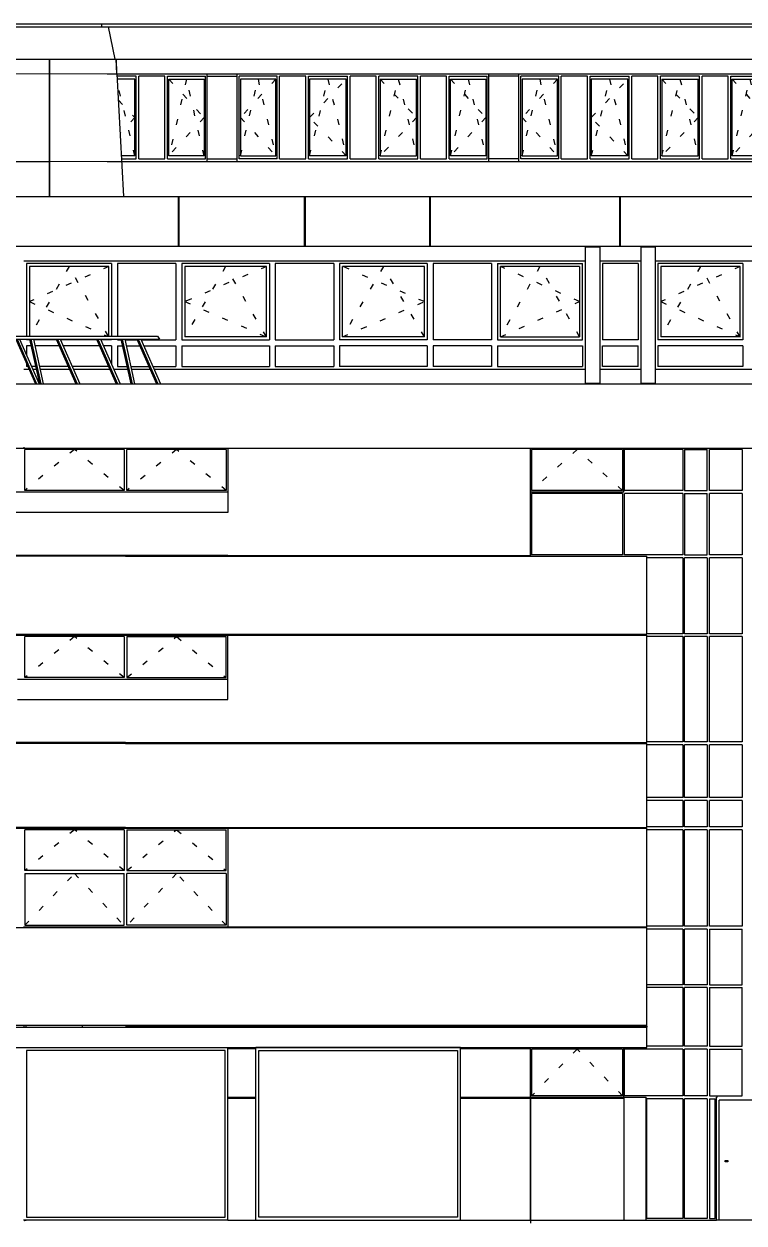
# Model space of a CAD drawing. Header units: metres. Extents: x -28.8 to 64.1, y -6.3 to 17.4.
# Drawn here: x 7.75 to 20.07, y -4.05 to 16.45 of the extents above; entities that cross this region are included whole.
import ezdxf

# ---------------------------------------------------------------- set-up
doc = ezdxf.new("R2010")
doc.units = ezdxf.units.M
for name, pattern in [('DASHDOT', [2, 1.25, -0.25, 0.25, -0.25]), ('DASHED', [0.75, 0.5, -0.25]), ('DOT', [0.25, 0, -0.25])]:
    doc.linetypes.add(name, pattern=pattern)
doc.layers.add('1', color=7, linetype='DASHED')
doc.layers.add('4', color=7, linetype='DASHDOT')

msp = doc.modelspace()

# ---------------------------------------------------------------- linework, layer by layer
at = {"layer": '1', "color": 1, "linetype": 'CONTINUOUS'}
for p, q in [((-12.01548, 16.4), (21.97194, 16.4)), ((-11.9027, 16.45), (22.37978, 16.45)), ((9.08307, 16.45), (9.083073, 16.4)), ((9.1962, 16.4), (9.30933, 15.85)), ((-12.15633, 15.85), (22.02222, 15.85)), ((8.1848, 15.85), (8.1848, 13.5)), ((8.1898, 15.85), (8.1898, 13.5)), ((9.34503, 15.6025), (9.32932, 15.85)), ((9.34503, 15.6025), (9.33705, 15.85)), ((6.9898, 15.6025), (8.1848, 15.5975)), ((8.1898, 15.6025), (9.3453, 15.5975)), ((9.18008, 15.6), (22.37978, 15.6)), ((9.3453, 15.5975), (9.458082, 13.5)), ((6.9898, 14.1025), (8.1848, 14.0975)), ((8.1898, 14.1025), (9.42595, 14.0975)), ((9.18008, 14.1), (22.02222, 14.1)), ((7.15839, 13.5), (10.40839, 13.5)), ((10.39839, 12.65), (10.39839, 13.5)), ((10.40839, 13.5), (14.71035, 13.5)), ((10.40839, 12.65), (10.40839, 13.5)), ((12.54535, 13.5), (12.54535, 12.65)), ((12.56535, 13.5), (12.56535, 12.65)), ((14.70035, 12.65), (14.70035, 13.5)), ((14.71035, 13.5), (17.96035, 13.5)), ((14.71035, 12.65), (14.71035, 13.5)), ((17.95035, 12.65), (17.95035, 13.5)), ((17.96035, 13.5), (21.21035, 13.5)), ((17.96035, 12.65), (17.96035, 13.5)), ((12.54535, 13.1), (12.56535, 13.1)), ((12.54535, 13), (12.56535, 13)), ((7.15839, 12.65), (10.40839, 12.65)), ((10.40839, 12.65), (14.71035, 12.65)), ((14.71035, 12.65), (17.96035, 12.65)), ((17.35535, 12.65), (17.35535, 10.3)), ((17.35535, 12.64), (17.60535, 12.64)), ((17.60535, 12.65), (17.60535, 10.3)), ((17.96035, 12.65), (21.21035, 12.65)), ((18.30535, 12.65), (18.30535, 10.3)), ((18.30535, 12.64), (18.55535, 12.64)), ((18.55535, 12.65), (18.55535, 10.3)), ((7.75339, 12.4), (17.35535, 12.4)), ((17.60535, 12.4), (18.30535, 12.4)), ((18.55535, 12.4), (28.15535, 12.4)), ((-3.5255, 11.11), (10.0388, 11.11)), ((10.0388, 11.11), (10.07195, 11.06)), ((-3.55309, 11.06), (10.07195, 11.06)), ((7.61333, 11.06), (7.94921, 10.3)), ((7.63564, 11.06), (7.97152, 10.3)), ((7.68039, 11.06), (8.01627, 10.3)), ((7.85083, 11.06), (8.01828, 10.3)), ((7.87314, 11.06), (8.04059, 10.3)), ((7.91789, 11.06), (8.08534, 10.3)), ((8.3049, 11.06), (8.64078, 10.3)), ((8.32721, 11.06), (8.66309, 10.3)), ((8.37196, 11.06), (8.70784, 10.3)), ((8.99647, 11.06), (9.33235, 10.3)), ((9.01878, 11.06), (9.35466, 10.3)), ((9.06353, 11.06), (9.39941, 10.3)), ((9.41335, 11.06), (9.5808, 10.3)), ((9.43566, 11.06), (9.60311, 10.3)), ((9.48041, 11.06), (9.64786, 10.3)), ((9.68804, 11.06), (10.02392, 10.3)), ((9.71035, 11.06), (10.04623, 10.3)), ((9.7551, 11.06), (10.09098, 10.3)), ((7.75339, 10.55), (7.838723, 10.55)), ((7.905783, 10.55), (7.963198, 10.55)), ((8.030258, 10.55), (8.530293, 10.55)), ((8.597353, 10.55), (9.221863, 10.55)), ((9.288923, 10.55), (9.525718, 10.55)), ((9.592778, 10.55), (9.913433, 10.55)), ((9.980493, 10.55), (17.35535, 10.55)), ((17.60535, 10.55), (18.30535, 10.55)), ((18.55535, 10.55), (28.15535, 10.55)), ((7.47578, 10.3), (8.92662, 10.3)), ((8.91321, 10.295), (8.91321, 10.3)), ((8.91767, 10.295), (8.91767, 10.3)), ((8.92662, 10.3), (10.15898, 10.3)), ((8.92662, 10.295), (8.92662, 10.3)), ((10.15898, 10.3), (40.42221, 10.3)), ((10.15898, 10.295), (10.15898, 10.3)), ((17.35535, 10.31), (17.60535, 10.31)), ((18.30535, 10.31), (18.55535, 10.31)), ((-2.01075, 9.2), (21.88023, 9.2)), ((7.75557, 9.2), (7.75557, 9.215)), ((11.24091, 9.2), (11.24091, 8.1)), ((16.41862, 7.365), (16.41862, 9.2)), ((16.41862, 9.2), (16.41862, 7.35)), ((18.01617, 8.45), (18.01617, 9.2)), ((-1.72741, 8.45), (11.24091, 8.45)), ((16.41862, 8.45), (18.01617, 8.45)), ((11.24091, 8.1), (5.92829, 8.1)), ((11.24091, 7.365), (-1.08944, 7.365)), ((9.49091, 7.35), (-1.08944, 7.35)), ((7.75557, 7.35), (7.75557, 7.365)), ((9.49091, 7.35), (18.41329, 7.35)), ((9.493336, 7.365), (9.493336, 7.35)), ((11.24091, 7.365), (16.41862, 7.365)), ((16.34798, 7.35), (16.34798, 7.365)), ((16.39185, 7.35), (16.39185, 7.365)), ((18.41329, 6.015), (18.41329, 7.35)), ((2.78252, 6), (18.41329, 6)), ((4.639148, 6.015), (10.580415, 6.015)), ((9.49091, 6.015), (18.41329, 6.015)), ((9.49331, 6), (9.493311, 6.015)), ((11.24091, 4.9), (11.24091, 6.015)), ((18.39833, 6), (18.39833, 6.015)), ((18.41329, 4.165), (18.41329, 6)), ((7.64403, 5.25), (11.24091, 5.25)), ((7.64403, 4.9), (11.24091, 4.9)), ((9.493285, 4.165), (-1.08944, 4.165)), ((9.493285, 4.15), (-1.08944, 4.15)), ((9.49091, 4.165), (18.41329, 4.165)), ((9.49091, 4.15), (18.41329, 4.15)), ((9.493285, 4.15), (9.493285, 4.165)), ((18.39833, 4.15), (18.39833, 4.165)), ((18.41329, 2.715), (18.41329, 4.15)), ((9.49327, 2.715), (-1.095575, 2.715)), ((2.78252, 2.7), (18.41329, 2.7)), ((7.75574, 2.7), (7.75574, 2.715)), ((9.49091, 2.715), (18.41329, 2.715)), ((9.49327, 2.7), (9.49327, 2.715)), ((11.24091, 2.715), (11.24091, 2.7)), ((11.24091, 2.7), (11.24091, 1)), ((18.39833, 2.7), (18.39833, 2.715)), ((18.41329, 1.015), (18.41329, 2.7)), ((5.98409, 1), (9.803714, 1)), ((7.7463, 1.015), (18.41329, 1.015)), ((7.75575, 1.015), (7.75575, 1)), ((9.49091, 1), (18.41329, 1)), ((9.49327, 1), (9.49327, 1.015)), ((18.39833, 1), (18.39833, 1.015)), ((18.41329, -0.685), (18.41329, 1)), ((-1.09054, -0.67), (12.641892, -0.67)), ((0.28946, -0.7), (9.60311, -0.7)), ((7.75574, -0.7), (7.75574, -0.685)), ((7.793498, -0.7), (7.793498, -0.685)), ((8.75473, -0.7), (8.75473, -0.685)), ((9.49091, -0.685), (18.41329, -0.685)), ((9.49091, -0.7), (18.41329, -0.7)), ((10.97328, -0.7), (10.97328, -0.685)), ((11.05305, -0.7), (11.05305, -0.685)), ((11.24487, -0.7), (11.24487, -0.685)), ((11.72224, -0.7), (11.72224, -0.685)), ((12.641892, -0.67), (18.409485, -0.67)), ((13.16449, -0.7), (13.16449, -0.685)), ((15.22224, -0.7), (15.22224, -0.685)), ((16.34847, -0.7), (16.34847, -0.685)), ((18.03416, -0.7), (18.03416, -0.685)), ((18.06093, -0.7), (18.06093, -0.685)), ((18.23992, -0.7), (18.23992, -0.685)), ((18.39833, -0.7), (18.39833, -0.685)), ((18.41329, -1.05), (18.41329, -0.7)), ((0.28946, -1.05), (11.20437, -1.05)), ((11.20437, -1.05), (11.837068, -1.05)), ((11.24487, -1.05), (18.41329, -1.05)), ((11.24487, -1.065), (11.72224, -1.065)), ((11.24487, -1.9), (11.24487, -1.065)), ((11.72224, -1.9), (11.72224, -1.065)), ((15.22224, -1.065), (16.4184, -1.065)), ((15.22224, -1.9), (15.22224, -1.065)), ((16.34847, -1.065), (16.34847, -1.05)), ((16.39167, -1.065), (16.39167, -1.05)), ((16.4184, -1.065), (16.41844, -1.9)), ((16.41844, -1.9), (16.41844, -1.05)), ((18.01618, -1.9), (18.01618, -1.05)), ((11.24487, -1.9), (11.72224, -1.9)), ((11.24487, -1.915), (11.72224, -1.915)), ((15.22224, -1.9), (18.39833, -1.9)), ((15.22224, -1.915), (18.01618, -1.915)), ((16.34847, -1.915), (16.34847, -1.9)), ((16.4184, -4), (16.4184, -1.915)), ((16.4184, -1.915), (16.41862, -4.05)), ((18.01618, -1.915), (18.01618, -4)), ((18.01618, -1.915), (18.01618, -4)), ((18.39833, -4), (18.39833, -1.9)), ((7.75574, -4.00776), (7.75574, -4)), ((7.75574, -4.00776), (7.76518, -4.00582)), ((7.76518, -4.00582), (7.79349, -4)), ((11.24487, -4), (11.72224, -4)), ((15.22224, -4), (18.492446, -4)), ((18.09673, -4), (19.60161, -4))]:
    msp.add_line(p, q, dxfattribs=at)
at = {"layer": '4', "color": 1, "linetype": 'CONTINUOUS'}
for p, q in [((10.89056, 14.1), (10.89056, 15.6)), ((11.40369, 14.1), (11.40369, 15.6)), ((15.70951, 14.1), (15.70951, 15.6)), ((16.22265, 14.1), (16.22265, 15.6)), ((9.674665, 15.555), (9.347585, 15.555)), ((9.674665, 14.145), (9.674665, 15.555)), ((9.719285, 14.145), (9.719285, 15.555)), ((10.165485, 15.555), (9.719285, 15.555)), ((10.165485, 14.145), (10.165485, 15.555)), ((10.210105, 15.555), (10.859326, 15.555)), ((10.210105, 14.145), (10.210105, 15.555)), ((10.89055, 15.555), (11.40369, 15.555)), ((12.084143, 15.555), (11.434924, 15.555)), ((12.084143, 14.145), (12.084143, 15.555)), ((12.128763, 14.145), (12.128763, 15.555)), ((12.574962, 15.555), (12.128763, 15.555)), ((12.574962, 14.145), (12.574962, 15.555)), ((12.619582, 14.145), (12.619582, 15.555)), ((12.619582, 15.555), (13.288881, 15.555)), ((13.266571, 14.195), (13.266571, 15.505)), ((13.288881, 14.145), (13.288881, 15.555)), ((13.333501, 14.145), (13.333501, 15.555)), ((13.779699, 15.555), (13.333501, 15.555)), ((13.779699, 14.145), (13.779699, 15.555)), ((13.824319, 14.145), (13.824319, 15.555)), ((14.493618, 15.555), (13.824319, 15.555)), ((13.846629, 15.505), (14.471308, 15.505)), ((13.846629, 15.505), (13.846629, 14.195)), ((14.471308, 14.195), (14.471308, 15.505)), ((14.493618, 14.145), (14.493618, 15.555)), ((14.538238, 14.145), (14.538238, 15.555)), ((14.984437, 15.555), (14.538238, 15.555)), ((14.984437, 14.145), (14.984437, 15.555)), ((15.029057, 14.145), (15.029057, 15.555)), ((15.029057, 15.555), (15.678276, 15.555)), ((15.678276, 14.145), (15.678276, 15.555)), ((16.22265, 15.555), (15.70951, 15.555)), ((16.903103, 15.555), (16.253884, 15.555)), ((16.903103, 14.145), (16.903103, 15.555)), ((16.947723, 14.145), (16.947723, 15.555)), ((17.393922, 15.555), (16.947723, 15.555)), ((17.393922, 14.145), (17.393922, 15.555)), ((17.438542, 14.145), (17.438542, 15.555)), ((17.438542, 15.555), (18.107841, 15.555)), ((18.085531, 14.195), (18.085531, 15.505)), ((18.107841, 14.145), (18.107841, 15.555)), ((18.152461, 14.145), (18.152461, 15.555)), ((18.598659, 15.555), (18.152461, 15.555)), ((18.598659, 14.145), (18.598659, 15.555)), ((18.643279, 14.145), (18.643279, 15.555)), ((19.312578, 15.555), (18.643279, 15.555)), ((18.665589, 15.505), (19.290268, 15.505)), ((18.665589, 15.505), (18.665589, 14.195)), ((19.290268, 14.195), (19.290268, 15.505)), ((19.312578, 14.145), (19.312578, 15.555)), ((19.357198, 14.145), (19.357198, 15.555)), ((19.803397, 15.555), (19.357198, 15.555)), ((19.803397, 14.145), (19.803397, 15.555)), ((19.848017, 14.145), (19.848017, 15.555)), ((19.848017, 15.555), (20.497236, 15.555)), ((9.652355, 14.195), (9.420716, 14.195)), ((9.423405, 14.145), (9.674665, 14.145)), ((9.719285, 14.145), (10.165485, 14.145)), ((10.89055, 14.145), (11.40369, 14.145)), ((12.128763, 14.145), (12.574962, 14.145)), ((12.619582, 14.145), (13.288881, 14.145)), ((13.266571, 14.195), (12.641892, 14.195)), ((13.333501, 14.145), (13.779699, 14.145)), ((13.824319, 14.145), (14.493618, 14.145)), ((13.846629, 14.195), (14.471308, 14.195)), ((14.538238, 14.145), (14.984437, 14.145)), ((15.029057, 14.145), (15.678276, 14.145)), ((16.22265, 14.145), (15.70951, 14.145)), ((16.947723, 14.145), (17.393922, 14.145)), ((17.438542, 14.145), (18.107841, 14.145)), ((18.085531, 14.195), (17.460852, 14.195)), ((18.152461, 14.145), (18.598659, 14.145)), ((18.643279, 14.145), (19.312578, 14.145)), ((18.665589, 14.195), (19.290268, 14.195)), ((19.357198, 14.145), (19.803397, 14.145)), ((19.848017, 14.145), (20.497236, 14.145)), ((7.79937, 12.355), (7.79937, 11.11)), ((9.25437, 12.355), (7.79937, 12.355)), ((9.25437, 12.355), (9.25437, 11.11)), ((9.35437, 12.355), (9.35437, 11.11)), ((10.35437, 12.355), (9.35437, 12.355)), ((10.35437, 12.355), (10.35437, 11.05)), ((10.45437, 12.355), (10.45437, 11.05)), ((11.95437, 12.355), (10.45437, 12.355)), ((11.95437, 12.355), (11.95437, 11.05)), ((12.05437, 12.355), (12.05437, 11.05)), ((13.05437, 12.355), (12.05437, 12.355)), ((13.05437, 12.355), (13.05437, 11.05)), ((13.15437, 12.355), (13.15437, 11.05)), ((14.65437, 12.355), (13.15437, 12.355)), ((14.65437, 12.355), (14.65437, 11.05)), ((14.75437, 12.355), (14.75437, 11.05)), ((15.75437, 12.355), (14.75437, 12.355)), ((15.75437, 12.355), (15.75437, 11.05)), ((15.85437, 12.355), (17.30937, 12.355)), ((15.85437, 12.355), (15.85437, 11.05)), ((17.25937, 12.305), (15.90437, 12.305)), ((15.90437, 11.1), (15.90437, 12.305)), ((17.25937, 12.305), (17.25937, 11.1)), ((17.30937, 11.05), (17.30937, 12.355)), ((17.65035, 12.355), (17.65035, 11.05)), ((18.26035, 12.355), (17.65035, 12.355)), ((18.26035, 12.355), (18.26035, 11.05)), ((18.60035, 12.355), (18.60035, 11.05)), ((20.05535, 12.355), (18.60035, 12.355)), ((20.05535, 12.355), (20.05535, 11.05)), ((11.90437, 11.1), (10.50437, 11.1)), ((15.90437, 11.1), (17.25937, 11.1)), ((20.00535, 11.1), (18.65035, 11.1)), ((7.79937, 11.06), (7.79937, 11.05)), ((7.853033, 11.05), (7.79937, 11.05)), ((7.875066, 10.95), (7.79937, 10.95)), ((7.79937, 10.95), (7.79937, 10.790782)), ((8.309319, 11.05), (7.920093, 11.05)), ((8.353514, 10.95), (7.942126, 10.95)), ((9.000889, 11.05), (8.376379, 11.05)), ((9.045084, 10.95), (8.420574, 10.95)), ((9.25437, 11.05), (9.067949, 11.05)), ((9.25437, 10.95), (9.112144, 10.95)), ((9.25437, 11.06), (9.25437, 11.05)), ((9.25437, 10.95), (9.25437, 10.628184)), ((9.35437, 11.06), (9.35437, 11.05)), ((9.35437, 11.05), (9.415553, 11.05)), ((9.35437, 10.95), (9.437586, 10.95)), ((9.35437, 10.95), (9.35437, 10.595)), ((9.482613, 11.05), (9.692459, 11.05)), ((9.504646, 10.95), (9.736654, 10.95)), ((9.759519, 11.05), (10.35437, 11.05)), ((9.803714, 10.95), (10.35437, 10.95)), ((10.35437, 10.95), (10.35437, 10.595)), ((10.45437, 11.05), (11.95437, 11.05)), ((10.45437, 10.95), (11.95437, 10.95)), ((10.45437, 10.95), (10.45437, 10.595)), ((11.95437, 10.95), (11.95437, 10.595)), ((12.05437, 11.05), (13.05437, 11.05)), ((12.05437, 10.95), (13.05437, 10.95)), ((12.05437, 10.95), (12.05437, 10.595)), ((13.05437, 10.95), (13.05437, 10.595)), ((14.65437, 11.05), (13.15437, 11.05)), ((14.65437, 10.95), (13.15437, 10.95)), ((13.15437, 10.95), (13.15437, 10.595)), ((14.65437, 10.95), (14.65437, 10.595)), ((15.75437, 11.05), (14.75437, 11.05)), ((15.75437, 10.95), (14.75437, 10.95)), ((14.75437, 10.95), (14.75437, 10.595)), ((15.75437, 10.95), (15.75437, 10.595)), ((15.85437, 11.05), (17.30937, 11.05)), ((15.85437, 10.95), (17.30937, 10.95)), ((15.85437, 10.95), (15.85437, 10.595)), ((17.30937, 10.95), (17.30937, 10.595)), ((18.26035, 11.05), (17.65035, 11.05)), ((17.65035, 10.95), (18.26035, 10.95)), ((17.65035, 10.595), (17.65035, 10.95)), ((18.26035, 10.595), (18.26035, 10.95)), ((20.05535, 11.05), (18.60035, 11.05)), ((20.05535, 10.95), (18.60035, 10.95)), ((18.60035, 10.95), (18.60035, 10.595)), ((20.05535, 10.95), (20.05535, 10.595)), ((7.79937, 10.639045), (7.79937, 10.595)), ((7.818836, 10.595), (7.79937, 10.595)), ((7.953283, 10.595), (7.885896, 10.595)), ((8.510406, 10.595), (8.020343, 10.595)), ((9.201976, 10.595), (8.577466, 10.595)), ((9.35437, 10.595), (9.515803, 10.595)), ((9.582863, 10.595), (9.893546, 10.595)), ((9.960606, 10.595), (10.35437, 10.595)), ((10.45437, 10.595), (11.95437, 10.595)), ((12.05437, 10.595), (13.05437, 10.595)), ((14.65437, 10.595), (13.15437, 10.595)), ((15.75437, 10.595), (14.75437, 10.595)), ((15.85437, 10.595), (17.30937, 10.595)), ((18.26035, 10.595), (17.65035, 10.595)), ((20.05535, 10.595), (18.60035, 10.595)), ((9.465987, 9.175), (7.771223, 9.175)), ((11.21591, 9.175), (9.51591, 9.175)), ((17.993797, 9.175), (16.440993, 9.175)), ((19.026805, 9.175), (18.027325, 9.175)), ((19.053814, 9.175), (19.445456, 9.175)), ((20.044009, 9.175), (19.483981, 9.175)), ((17.993797, 8.425), (16.440993, 8.425)), ((19.026805, 8.425), (18.027325, 8.425)), ((19.053814, 8.425), (19.445456, 8.425)), ((20.044009, 8.425), (19.483981, 8.425)), ((19.026735, 7.325), (18.409485, 7.325)), ((19.445457, 7.325), (19.053743, 7.325)), ((20.044009, 7.325), (19.483981, 7.325)), ((9.465987, 5.975), (7.771223, 5.975)), ((9.51591, 5.975), (11.21591, 5.975)), ((19.026735, 5.975), (18.409485, 5.975)), ((19.445457, 5.975), (19.053743, 5.975)), ((20.044009, 5.975), (19.483981, 5.975)), ((19.026735, 4.125), (18.409485, 4.125)), ((19.445457, 4.125), (19.053743, 4.125)), ((20.044009, 4.125), (19.483981, 4.125)), ((19.026815, 3.175), (18.409485, 3.175)), ((19.445456, 3.175), (19.053824, 3.175)), ((20.044009, 3.175), (19.483981, 3.175)), ((9.465987, 2.675), (7.771223, 2.675)), ((9.51591, 2.675), (11.21591, 2.675)), ((19.026815, 2.675), (18.409485, 2.675)), ((19.445456, 2.675), (19.053824, 2.675)), ((20.044009, 2.675), (19.483981, 2.675)), ((7.771223, 1.925), (9.465987, 1.925)), ((11.21591, 1.925), (9.51591, 1.925)), ((19.026805, 0.975), (18.409485, 0.975)), ((19.445456, 0.975), (19.053814, 0.975)), ((19.483981, 0.975), (20.044009, 0.975)), ((19.026805, -0.025), (18.409485, -0.025)), ((19.445456, -0.025), (19.053814, -0.025)), ((19.483981, -0.025), (20.044009, -0.025)), ((18.409485, -0.685), (18.409485, -0.7)), ((11.24487, -4), (11.24487, -1.05)), ((11.72224, -4), (11.72224, -1.05)), ((17.993807, -1.075), (16.440813, -1.075)), ((19.026805, -1.075), (18.027335, -1.075)), ((19.445456, -1.075), (19.053814, -1.075)), ((19.483981, -1.075), (20.044009, -1.075)), ((19.026805, -1.925), (18.409485, -1.925)), ((19.445456, -1.925), (19.053814, -1.925)), ((19.483981, -1.925), (19.578939, -1.925)), ((19.60161, -4), (19.60161, -1.9)), ((19.62092, -1.9), (19.60161, -1.9)), ((19.650504, -4), (19.650504, -1.95)), ((11.24487, -4), (7.7463, -4)), ((11.72224, -4), (15.22224, -4)), ((20.5795, -4), (19.60161, -4))]:
    msp.add_line(p, q, dxfattribs=at)
at = {"layer": '4', "color": 1, "linetype": 'DOT'}
msp.add_line((9.652355, 14.195), (9.353261, 15.449443), dxfattribs=at)
at = {"layer": '4', "color": 1, "linetype": 'CONTINUOUS'}
for points in [[(9.652355, 14.195), (9.652355, 15.505), (9.350274, 15.505)], [(10.210105, 14.145), (10.859326, 14.145), (10.859326, 15.555)], [(10.232415, 15.505), (10.837016, 15.505), (10.837016, 14.195), (10.232415, 14.195), (10.232415, 15.505)], [(12.084143, 14.145), (11.434924, 14.145), (11.434924, 15.555)], [(12.061833, 15.505), (11.457234, 15.505), (11.457234, 14.195), (12.061833, 14.195), (12.061833, 15.505)], [(13.266571, 15.505), (12.641892, 15.505), (12.641892, 14.195)], [(15.051367, 14.195), (15.051367, 15.505), (15.655966, 15.505), (15.655966, 14.195), (15.051367, 14.195)], [(16.903103, 14.145), (16.253884, 14.145), (16.253884, 15.555)], [(16.880793, 15.505), (16.276194, 15.505), (16.276194, 14.195), (16.880793, 14.195), (16.880793, 15.505)], [(18.085531, 15.505), (17.460852, 15.505), (17.460852, 14.195)], [(19.870327, 14.195), (19.870327, 15.505), (20.474926, 15.505), (20.474926, 14.195), (19.870327, 14.195)], [(9.20437, 11.11), (9.20437, 12.305), (7.84937, 12.305), (7.84937, 11.11)], [(11.90437, 11.1), (11.90437, 12.305), (10.50437, 12.305), (10.50437, 11.1)], [(14.60437, 11.1), (14.60437, 12.305), (13.20437, 12.305)], [(14.60437, 11.1), (13.20437, 11.1), (13.20437, 12.305)], [(20.00535, 11.1), (20.00535, 12.305), (18.65035, 12.305), (18.65035, 11.1)], [(9.465987, 9.175), (9.465987, 8.475), (7.771223, 8.475), (7.771223, 9.175)], [(11.21591, 9.175), (11.21591, 8.475), (9.51591, 8.475), (9.51591, 9.175)], [(17.993797, 9.175), (17.993797, 8.475), (16.440993, 8.475), (16.440993, 9.175)], [(19.026805, 9.175), (19.026805, 8.475), (18.027325, 8.475), (18.027325, 9.175)], [(19.053814, 9.175), (19.053814, 8.475), (19.445456, 8.475), (19.445456, 9.175)], [(20.044009, 9.175), (20.044009, 8.475), (19.483981, 8.475), (19.483981, 9.175)], [(17.993797, 8.425), (17.993797, 7.375), (16.440993, 7.375), (16.440993, 8.425)], [(19.026805, 8.425), (19.026805, 7.375), (18.027325, 7.375), (18.027325, 8.425)], [(19.053814, 8.425), (19.053814, 7.375), (19.445456, 7.375), (19.445456, 8.425)], [(20.044009, 8.425), (20.044009, 7.375), (19.483981, 7.375), (19.483981, 8.425)], [(19.026735, 7.325), (19.026735, 6.025), (18.409485, 6.025)], [(19.445457, 7.325), (19.445457, 6.025), (19.053743, 6.025), (19.053743, 7.325)], [(20.044009, 7.325), (20.044009, 6.025), (19.483981, 6.025), (19.483981, 7.325)], [(9.465987, 5.975), (9.465987, 5.275), (7.771223, 5.275), (7.771223, 5.975)], [(9.51591, 5.975), (9.51591, 5.275), (11.21591, 5.275), (11.21591, 5.975)], [(19.026735, 5.975), (19.026735, 4.175), (18.409485, 4.175)], [(19.445457, 5.975), (19.445457, 4.175), (19.053743, 4.175), (19.053743, 5.975)], [(20.044009, 5.975), (20.044009, 4.175), (19.483981, 4.175), (19.483981, 5.975)], [(19.026735, 4.125), (19.026735, 3.225), (18.409485, 3.225)], [(19.445457, 4.125), (19.445457, 3.225), (19.053743, 3.225), (19.053743, 4.125)], [(20.044009, 4.125), (20.044009, 3.225), (19.483981, 3.225), (19.483981, 4.125)], [(19.026815, 3.175), (19.026815, 2.725), (18.409485, 2.725)], [(19.445456, 3.175), (19.445456, 2.725), (19.053824, 2.725), (19.053824, 3.175)], [(20.044009, 3.175), (20.044009, 2.725), (19.483981, 2.725), (19.483981, 3.175)], [(9.465987, 2.675), (9.465987, 1.975), (7.771223, 1.975), (7.771223, 2.675)], [(9.51591, 2.675), (9.51591, 1.975), (11.21591, 1.975), (11.21591, 2.675)], [(19.026815, 2.675), (19.026815, 1.025), (18.409485, 1.025)], [(19.445456, 2.675), (19.445456, 1.025), (19.053824, 1.025), (19.053824, 2.675)], [(20.044009, 2.675), (20.044009, 1.025), (19.483981, 1.025), (19.483981, 2.675)], [(7.771223, 1.925), (7.771223, 1.04), (9.465987, 1.04), (9.465987, 1.925)], [(11.21591, 1.925), (11.21591, 1.04), (9.51591, 1.04), (9.51591, 1.925)], [(19.026805, 0.975), (19.026805, 0.025), (18.409485, 0.025)], [(19.445456, 0.975), (19.445456, 0.025), (19.053814, 0.025), (19.053814, 0.975)], [(19.483981, 0.975), (19.483981, 0.025), (20.044009, 0.025), (20.044009, 0.975)], [(19.026805, -0.025), (19.026805, -1.025), (18.409485, -1.025)], [(19.445456, -0.025), (19.445456, -1.025), (19.053814, -1.025), (19.053814, -0.025)], [(19.483981, -0.025), (19.483981, -1.025), (20.044009, -1.025), (20.044009, -0.025)], [(11.194909, -3.95), (11.194909, -1.1), (7.796261, -1.1), (7.796261, -3.95), (11.194909, -3.95)], [(15.22224, -4), (15.22224, -1.05), (11.72224, -1.05)], [(11.77224, -3.95), (11.77224, -1.1), (15.17224, -1.1), (15.17224, -3.95), (11.77224, -3.95)], [(17.993807, -1.075), (17.993807, -1.875), (16.440813, -1.875), (16.440813, -1.075)], [(19.026805, -1.075), (19.026805, -1.875), (18.027335, -1.875), (18.027335, -1.075)], [(19.445456, -1.075), (19.445456, -1.875), (19.053814, -1.875), (19.053814, -1.075)], [(19.483981, -1.075), (19.483981, -1.875), (20.044009, -1.875), (20.044009, -1.075)], [(19.026805, -1.925), (19.026805, -3.975), (18.409485, -3.975), (18.409485, -1.925)], [(19.445456, -1.925), (19.445456, -3.975), (19.053814, -3.975), (19.053814, -1.925)], [(19.483981, -1.925), (19.483981, -3.975), (19.578939, -3.975), (19.578939, -1.925)], [(20.530606, -4), (20.530606, -1.95), (19.650504, -1.95)], [(19.748294, -2.98), (19.797189, -2.98), (19.797189, -3.005), (19.748294, -3.005), (19.748294, -2.98)]]:
    msp.add_lwpolyline(points, dxfattribs=at)
at = {"layer": '4', "color": 1, "linetype": 'DOT'}
for points in [[(10.837016, 14.195), (10.535831, 15.505), (10.234646, 14.195)], [(10.234646, 15.505), (10.837016, 14.85), (10.234646, 14.20393)], [(12.061833, 15.505), (11.457234, 14.85), (12.059602, 14.20361)], [(11.457234, 14.195), (11.758418, 15.505), (12.059602, 14.19715)], [(12.641892, 14.195), (12.954231, 15.505), (13.266571, 14.195), (12.641892, 14.85), (13.266571, 15.505)], [(13.846629, 14.195), (14.158969, 15.505), (14.471308, 14.195)], [(13.846629, 15.505), (14.471308, 14.85), (13.846629, 14.195)], [(15.051367, 15.505), (15.655966, 14.85), (15.051367, 14.195), (15.352551, 15.505), (15.653735, 14.20361)], [(16.880793, 15.505), (16.276194, 14.85), (16.878562, 14.20361)], [(16.276194, 14.195), (16.577378, 15.505), (16.878562, 14.19715)], [(17.460852, 14.195), (17.773191, 15.505), (18.085531, 14.195), (17.460852, 14.85), (18.085531, 15.505)], [(18.665589, 14.195), (18.977929, 15.505), (19.290268, 14.195)], [(18.665589, 15.505), (19.290268, 14.85), (18.665589, 14.195)], [(19.870327, 15.505), (20.474926, 14.85), (19.870327, 14.195), (20.171511, 15.505), (20.472695, 14.20361)], [(9.36955, 15.146532), (9.652355, 14.85), (9.399738, 14.585122)], [(9.20437, 12.305), (7.84937, 11.7025), (9.18188, 11.11)], [(9.198748, 11.11), (8.52687, 12.305), (7.854992, 11.11)], [(11.90437, 11.1), (11.20437, 12.305), (10.50437, 11.1)], [(11.90437, 12.305), (10.50437, 11.7025), (11.90437, 11.1)], [(14.60437, 11.1), (13.90437, 12.305), (13.20437, 11.1)], [(13.20437, 11.1), (14.60437, 11.7025), (13.20437, 12.305)], [(17.25937, 11.1), (16.58187, 12.305), (15.90437, 11.1), (17.25937, 11.7025), (15.90437, 12.305)], [(20.00535, 12.305), (18.65035, 11.7025), (20.00535, 11.1), (19.32785, 12.305), (18.65035, 11.1)], [(9.465987, 8.475), (8.618605, 9.175), (7.771223, 8.475)], [(11.21591, 8.475), (10.36591, 9.175), (9.51591, 8.475)], [(17.993797, 8.475), (17.217395, 9.175), (16.440993, 8.475)], [(9.465987, 5.275), (8.618605, 5.975), (7.771223, 5.275)], [(9.51591, 5.275), (10.36591, 5.975), (11.21591, 5.275)], [(9.465987, 1.975), (8.618605, 2.675), (7.771223, 1.975)], [(9.51591, 1.975), (10.36591, 2.675), (11.21591, 1.975)], [(7.771223, 1.04), (8.618605, 1.925), (9.465987, 1.04)], [(11.21591, 1.04), (10.36591, 1.925), (9.51591, 1.04)], [(17.993807, -1.875), (17.21731, -1.075), (16.440813, -1.875)]]:
    msp.add_lwpolyline(points, dxfattribs=at)

doc.saveas('drawing.dxf')
